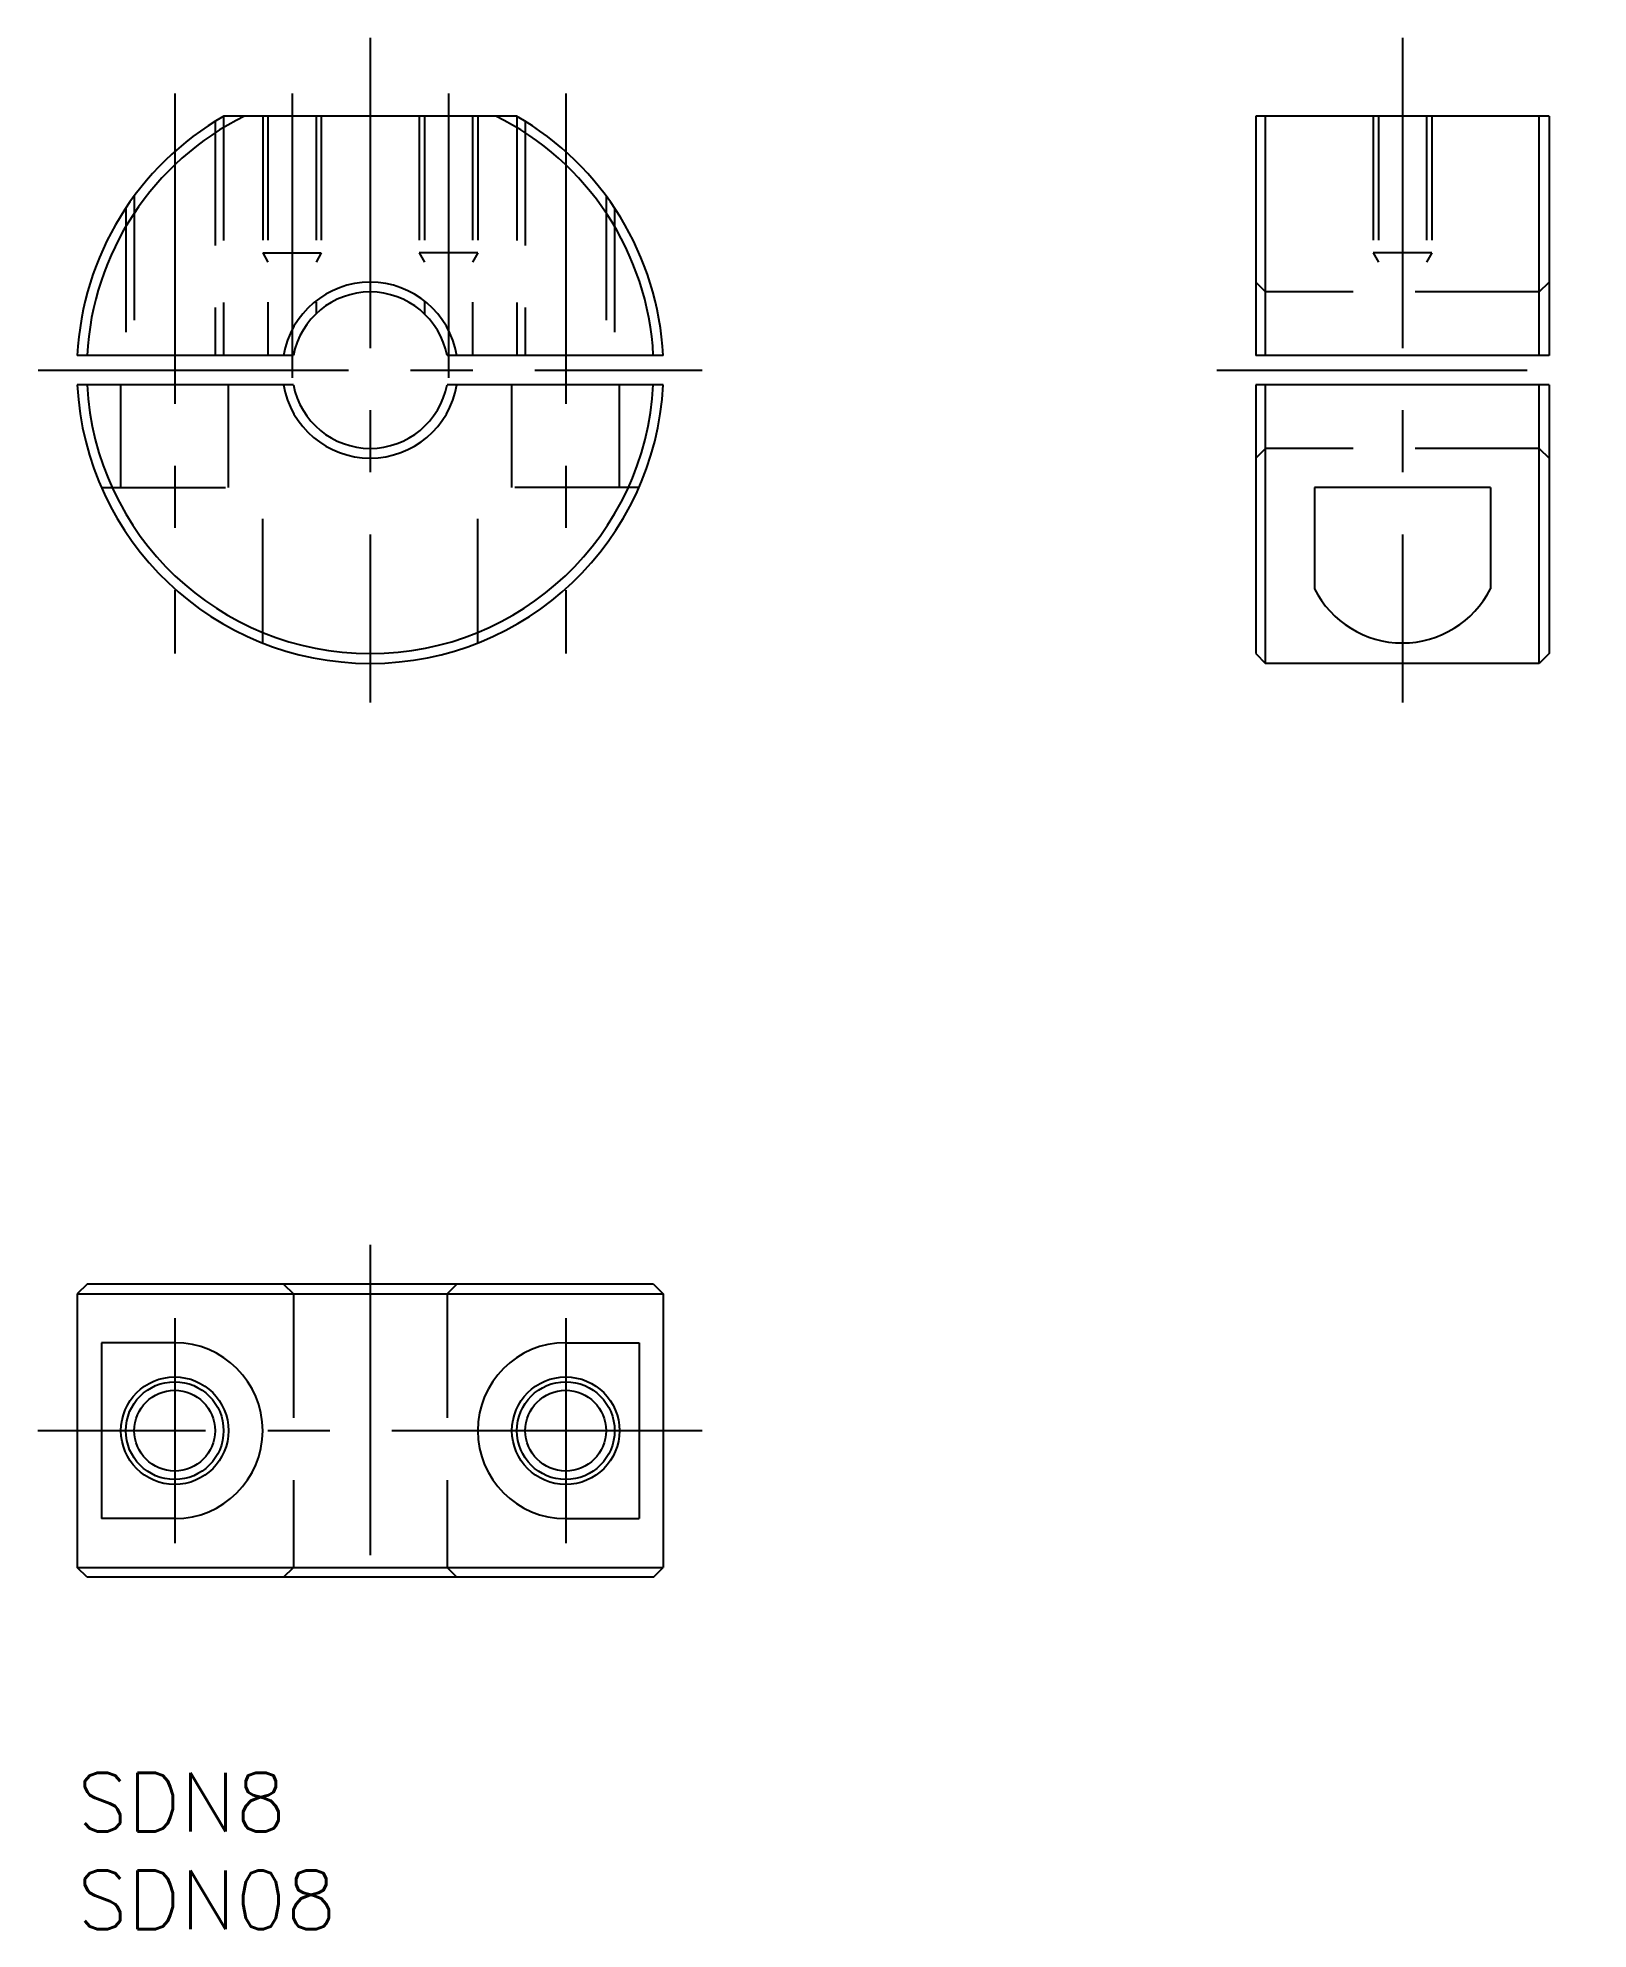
# Model space of a CAD drawing. Extents: x -2 to 77.3, y -8 to 88.7.
import ezdxf

# ---------------------------------------------------------------- set-up
doc = ezdxf.new("R2010")
doc.units = 0
doc.header["$LTSCALE"] = 0.5
doc.linetypes.add('CENTER', pattern=[50.8, 31.75, -6.35, 6.35, -6.35])
doc.linetypes.add('DASHED', pattern=[19.05, 12.7, -6.35])
for name, color, linetype in [('MSM_CENTER', 1, 'CENTER'), ('MSM_CONTINUOUS', 7, 'CONTINUOUS'), ('MSM_DASHED', 4, 'DASHED'), ('MSM_NARROW', 5, 'CONTINUOUS'), ('MSM_PART_NUMBER', 7, 'CONTINUOUS')]:
    doc.layers.add(name, color=color, linetype=linetype)
doc.styles.get("Standard").update_dxf_attribs({"font": 'txt.shx', "height": 3, "bigfont": 'bigfont.shx'})

# ---------------------------------------------------------------- blocks, each defined once
blk = doc.blocks.new('*U36')
at = {"layer": 'MSM_PART_NUMBER'}
blk.add_text('SDN8', height=3, dxfattribs=at).set_placement((0, -3))
blk = doc.blocks.new('*U37')
at = {"layer": 'MSM_PART_NUMBER'}
blk.add_text('SDN08', height=3, dxfattribs=at).set_placement((0, -8))

msp = doc.modelspace()

# ---------------------------------------------------------------- linework, layer by layer
at = {"layer": 'MSM_CENTER'}
for p, q in [((14.981, 88.748), (14.981, 54.748)), ((67.775, 88.748), (67.775, 54.748)), ((4.981, 85.901), (4.981, 57.248)), ((10.981, 85.901), (10.981, 71.35)), ((18.981, 85.901), (18.981, 71.35)), ((24.981, 85.901), (24.981, 57.248)), ((-2, 71.748), (31.962, 71.748)), ((58.275, 71.748), (77.275, 71.748)), ((14.981, 27), (14.981, 8)), ((4.981, 23.25), (4.981, 11.75)), ((24.981, 23.25), (24.981, 11.75)), ((31.962, 17.5), (-2.019, 17.5))]:
    msp.add_line(p, q, dxfattribs=at)
at = {"layer": 'MSM_CONTINUOUS'}
for p, q in [((22.465, 84.748), (7.498, 84.748)), ((75.275, 84.748), (60.275, 84.748)), ((60.275, 84.748), (60.275, 72.498)), ((60.775, 72.498), (60.775, 84.748)), ((74.775, 72.498), (74.775, 84.748)), ((75.275, 84.748), (75.275, 72.498)), ((11.052, 72.498), (0, 72.498)), ((29.962, 72.498), (18.91, 72.498)), ((75.275, 72.498), (60.275, 72.498)), ((11.052, 70.998), (0, 70.998)), ((29.962, 70.998), (18.91, 70.998)), ((60.275, 70.998), (60.275, 57.248)), ((75.275, 70.998), (60.275, 70.998)), ((60.775, 56.748), (60.775, 70.998)), ((74.775, 56.748), (74.775, 70.998)), ((75.275, 70.998), (75.275, 57.248)), ((72.275, 65.748), (63.275, 65.748)), ((63.275, 65.748), (63.275, 60.568)), ((72.275, 65.748), (72.275, 60.568)), ((60.275, 57.248), (60.775, 56.748)), ((75.275, 57.248), (74.775, 56.748)), ((74.775, 56.748), (60.775, 56.748)), ((0.501, 25), (0, 24.5)), ((0, 24.5), (0, 10.5)), ((0, 24.5), (29.962, 24.5)), ((29.462, 25), (0.501, 25)), ((29.462, 25), (29.962, 24.5)), ((29.962, 24.5), (29.962, 10.5)), ((1.234, 22), (1.234, 13)), ((4.981, 22), (1.234, 22)), ((24.981, 22), (28.729, 22)), ((28.729, 22), (28.729, 13)), ((4.981, 13), (1.234, 13)), ((24.981, 13), (28.729, 13)), ((0.501, 10), (0, 10.5)), ((0, 10.5), (29.962, 10.5)), ((29.462, 10), (0.501, 10)), ((29.462, 10), (29.962, 10.5))]:
    msp.add_line(p, q, dxfattribs=at)
for centre, radius in [((4.981, 17.5), 2.75), ((4.981, 17.5), 2.067), ((24.981, 17.5), 2.75), ((24.981, 17.5), 2.067)]:
    msp.add_circle(centre, radius, dxfattribs=at)
for centre, radius, start, end in [((14.981, 71.748), 15, 119.92643, 177.13402), ((14.981, 71.748), 14.5, 116.29156, 177.0351), ((14.981, 71.748), 14.5, 2.9649, 63.70844), ((14.981, 71.748), 15, 2.86598, 60.07357), ((14.981, 71.748), 4.5, 9.59407, 170.40593), ((14.981, 71.748), 4, 10.80692, 169.19308), ((14.981, 71.748), 15, 182.86598, 357.13402), ((14.981, 71.748), 14.5, 182.9649, 357.0351), ((14.981, 71.748), 4.5, 189.59407, 350.40593), ((14.981, 71.748), 4, 190.80692, 349.19308), ((67.775, 62.829), 5.036, 206.6795, 333.3205), ((4.981, 17.5), 4.5, 270, 90), ((24.981, 17.5), 4.5, 90, 270)]:
    msp.add_arc(centre, radius, start, end, dxfattribs=at)
at = {"layer": 'MSM_DASHED'}
for p, q in [((7.048, 84.479), (7.048, 72.498)), ((7.481, 84.738), (7.481, 72.498)), ((9.481, 84.748), (9.481, 77.748)), ((9.752, 84.748), (9.752, 72.498)), ((12.211, 84.748), (12.211, 74.633)), ((12.481, 84.748), (12.481, 77.748)), ((17.481, 84.748), (17.481, 77.748)), ((17.752, 84.748), (17.752, 74.633)), ((20.211, 84.748), (20.211, 72.498)), ((20.481, 84.748), (20.481, 77.748)), ((22.481, 84.738), (22.481, 72.498)), ((22.914, 84.479), (22.914, 72.498)), ((66.275, 84.748), (66.275, 77.748)), ((66.546, 84.748), (66.546, 75.748)), ((69.005, 84.748), (69.005, 75.748)), ((69.275, 84.748), (69.275, 77.748)), ((2.914, 80.658), (2.914, 72.498)), ((27.048, 80.658), (27.048, 72.498)), ((2.481, 80.04), (2.481, 72.498)), ((27.481, 80.04), (27.481, 72.498)), ((9.481, 77.748), (9.752, 77.28)), ((9.481, 77.748), (12.481, 77.748)), ((12.481, 77.748), (12.211, 77.28)), ((17.481, 77.748), (17.752, 77.28)), ((20.481, 77.748), (17.481, 77.748)), ((20.481, 77.748), (20.211, 77.28)), ((66.275, 77.748), (66.546, 77.28)), ((69.275, 77.748), (66.275, 77.748)), ((69.275, 77.748), (69.005, 77.28)), ((60.775, 75.748), (60.275, 76.248)), ((74.775, 75.748), (60.775, 75.748)), ((74.775, 75.748), (75.275, 76.248)), ((2.231, 65.748), (2.231, 70.998)), ((7.731, 65.748), (7.731, 70.998)), ((22.231, 65.748), (22.231, 70.998)), ((27.731, 65.748), (27.731, 70.998)), ((60.775, 67.748), (60.275, 67.248)), ((74.775, 67.748), (60.775, 67.748)), ((74.775, 67.748), (75.275, 67.248)), ((1.234, 65.748), (9.481, 65.748)), ((9.481, 57.793), (9.481, 65.748)), ((20.481, 57.793), (20.481, 65.748)), ((28.729, 65.748), (20.481, 65.748)), ((10.544, 25), (11.052, 24.5)), ((11.052, 24.5), (11.052, 10.5)), ((19.418, 25), (18.91, 24.5)), ((18.91, 24.5), (18.91, 10.5)), ((10.544, 10), (11.052, 10.5)), ((19.418, 10), (18.91, 10.5))]:
    msp.add_line(p, q, dxfattribs=at)
at = {"layer": 'MSM_NARROW'}
for centre in [(4.981, 17.5), (24.981, 17.5)]:
    msp.add_circle(centre, 2.5, dxfattribs=at)

# ---------------------------------------------------------------- block references
at = {"layer": 'MSM_CONTINUOUS'}
for name in ['*U36', '*U37']:
    msp.add_blockref(name, (0, 0), dxfattribs=at)

doc.saveas('drawing.dxf')
